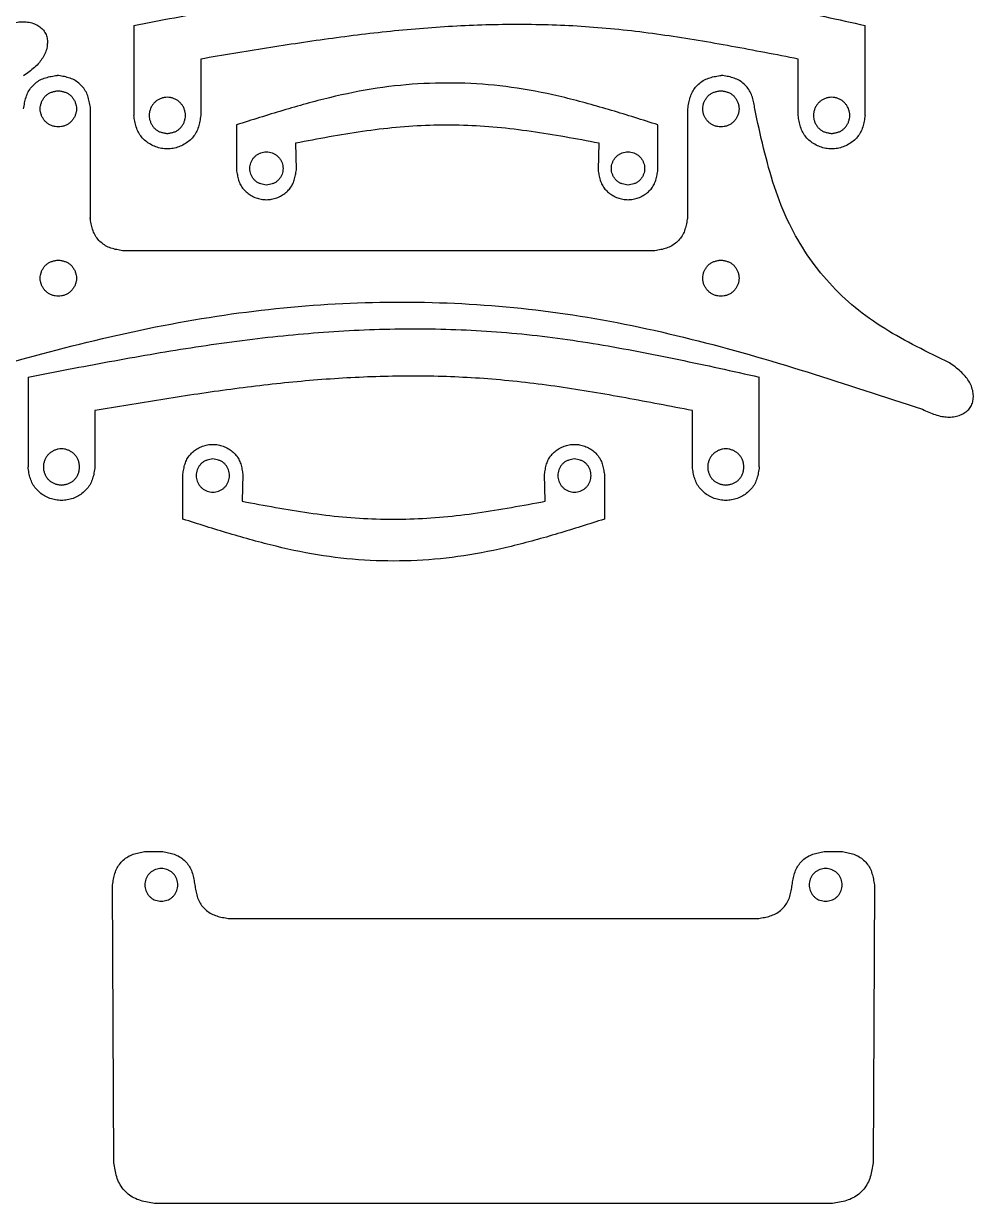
# Model space of a CAD drawing. Extents: x 7 to 258, y 12 to 200.
# Drawn here: x 179.7 to 249.7, y 27.7 to 114.7 of the extents above; entities that cross this region are included whole.
import ezdxf

# ---------------------------------------------------------------- set-up
doc = ezdxf.new("R2010")
doc.units = 0
doc.layers.add('spacers', color=7, linetype='CONTINUOUS')

msp = doc.modelspace()

# ---------------------------------------------------------------- linework, layer by layer
at = {"layer": 'spacers', "color": 7}
for points in [[(187.787418, 114.601473), (187.787418, 107.968404)], [(241.725337, 107.968404), (241.725337, 114.601473), (241.725337, 114.601473)], [(192.725328, 112.128433), (192.725328, 107.968401)], [(236.787436, 107.968401), (236.787436, 112.128433)], [(184.597319, 100.342804), (184.597319, 108.453959)], [(228.650292, 100.342819), (228.650292, 108.453961)], [(195.35536, 107.2693), (195.35536, 103.96176)], [(226.445911, 103.96176), (226.445911, 107.2693)], [(199.775908, 103.96176), (199.728796, 105.949394)], [(222.072482, 105.949394), (222.025351, 103.96176)], [(222.072482, 105.949394), (222.072482, 105.949394)], [(226.116698, 97.972197), (187.06373, 97.972197)], [(179.980567, 88.663264), (179.980567, 82.030195)], [(233.918478, 82.030195), (233.918478, 88.663264), (233.918478, 88.663264)], [(184.918477, 86.190224), (184.918477, 82.030192)], [(228.980577, 82.030192), (228.980577, 86.190224)], [(191.404248, 78.182876), (191.404248, 81.490416)], [(195.824797, 81.490416), (195.777685, 79.502782)], [(218.12136, 79.502782), (218.074246, 81.490416)], [(222.4948, 81.490416), (222.4948, 78.182876)], [(218.12136, 79.502782), (218.12136, 79.502782)], [(188.688483, 53.667541), (189.813506, 53.667541)], [(238.813521, 53.667541), (239.938543, 53.667541)], [(186.313527, 30.698598), (186.219519, 51.198588)], [(242.407508, 51.198588), (242.3135, 30.698598)], [(194.751435, 48.729635), (233.875591, 48.729635)], [(239.313506, 27.698593), (189.313521, 27.698593)]]:
    msp.add_lwpolyline(points, dxfattribs=at)
at = {"layer": 'spacers', "color": 3}
for points in [[(182.217162, 109.789064), (182.217162, 109.789064)], [(231.088212, 109.789064), (231.088212, 109.789064)], [(190.256374, 106.633306), (190.256374, 106.633306)], [(239.256372, 106.633306), (239.256372, 106.633306)], [(197.565634, 102.829857), (197.565634, 102.829857)], [(224.235631, 102.829857), (224.235631, 102.829857)], [(182.217162, 97.295482), (182.217162, 97.295482)], [(231.088212, 97.295482), (231.088212, 97.295482)], [(193.614523, 82.622319), (193.614523, 82.622319)], [(220.28452, 82.622319), (220.28452, 82.622319)], [(182.449524, 80.695097), (182.449524, 80.695097)], [(231.449513, 80.695097), (231.449513, 80.695097)], [(189.813506, 49.985724), (189.813506, 49.985724)], [(238.813521, 49.985724), (238.813521, 49.985724)]]:
    msp.add_lwpolyline(points, dxfattribs=at)
at = {"layer": 'spacers', "color": 7}
for points, knots in [([(187.787418, 114.601473), (189.78511, 114.987735), (193.780039, 115.760173), (199.794406, 116.808108), (205.814186, 117.628487), (211.840019, 118.115312), (217.848256, 118.223042), (223.863731, 117.897594), (229.848173, 117.075632), (235.800218, 115.920513), (239.748889, 115.041466), (241.725337, 114.601473)], [0, 0, 0, 0, 6.10404, 12.206695, 18.31285, 24.323625, 30.332377, 36.327526, 42.376774, 48.438189, 54.512585, 54.512585, 54.512585, 54.512585]), ([(177.656069, 114.309068), (177.811649, 114.380639), (178.121824, 114.523328), (178.597232, 114.711833), (179.064849, 114.839744), (179.520474, 114.892949), (179.954881, 114.87398), (180.359472, 114.777068), (180.716782, 114.611114), (181.014126, 114.392172), (181.247002, 114.107572), (181.379786, 113.764649), (181.423663, 113.39801), (181.391875, 113.005327), (181.27671, 112.605549), (181.079034, 112.218263), (180.808104, 111.848099), (180.466266, 111.504336), (180.067869, 111.183668), (179.790799, 110.984168), (179.651824, 110.884101)], [0, 0, 0, 0, 0.513733, 1.024216, 1.532772, 1.963225, 2.395321, 2.830706, 3.202305, 3.570285, 3.929941, 4.289597, 4.657576, 5.029177, 5.46456, 5.896653, 6.327104, 6.835661, 7.346144, 7.859877, 7.859877, 7.859877, 7.859877]), ([(236.787436, 112.128433), (235.15223, 112.446823), (231.884686, 113.083045), (226.964728, 113.915998), (222.041781, 114.500505), (217.11757, 114.719752), (212.216592, 114.626755), (207.319188, 114.266511), (202.439181, 113.679903), (197.575679, 112.941678), (194.342156, 112.399522), (192.725328, 112.128433)], [0, 0, 0, 0, 4.997679, 9.986591, 14.967111, 19.859595, 24.761201, 29.664604, 34.585103, 39.502871, 44.421043, 44.421043, 44.421043, 44.421043]), ([(179.659466, 108.453959), (179.682046, 108.597817), (179.726933, 108.883797), (179.824089, 109.305592), (179.981831, 109.705346), (180.221276, 110.060383), (180.521995, 110.361105), (180.87703, 110.600554), (181.276783, 110.758298), (181.698579, 110.855455), (181.984561, 110.900341), (182.12842, 110.92292)], [0, 0, 0, 0, 0.436823, 0.868376, 1.296332, 1.717936, 2.143531, 2.565133, 2.99309, 3.424644, 3.861469, 3.861469, 3.861469, 3.861469]), ([(184.597319, 108.453959), (184.57474, 108.597817), (184.529854, 108.883797), (184.432698, 109.305592), (184.274955, 109.705346), (184.03551, 110.060383), (183.734791, 110.361104), (183.379758, 110.600555), (182.980003, 110.758298), (182.558207, 110.855455), (182.272225, 110.900341), (182.128366, 110.92292)], [0, 0, 0, 0, 0.436823, 0.868376, 1.296332, 1.717936, 2.14353, 2.565131, 2.99309, 3.424645, 3.86147, 3.86147, 3.86147, 3.86147]), ([(228.650292, 108.453961), (228.672871, 108.59782), (228.717756, 108.883803), (228.814922, 109.305596), (228.972657, 109.705352), (229.212105, 110.060384), (229.512827, 110.361105), (229.867867, 110.600543), (230.267618, 110.758295), (230.689415, 110.855447), (230.975398, 110.900335), (231.119257, 110.922915)], [0, 0, 0, 0, 0.436825, 0.86838, 1.296335, 1.717935, 2.143529, 2.565138, 2.993087, 3.424645, 3.861471, 3.861471, 3.861471, 3.861471]), ([(233.588193, 108.453961), (233.565616, 108.59782), (233.520734, 108.883802), (233.423581, 109.3056), (233.265825, 109.705348), (233.026382, 110.060383), (232.725668, 110.3611), (232.370641, 110.600552), (231.970887, 110.75829), (231.549093, 110.855448), (231.263114, 110.900335), (231.119257, 110.922915)], [0, 0, 0, 0, 0.436824, 0.868377, 1.296337, 1.717936, 2.143525, 2.565118, 2.993078, 3.42463, 3.86145, 3.86145, 3.86145, 3.86145]), ([(226.445911, 107.2693), (225.306491, 107.63146), (223.030699, 108.354812), (219.583407, 109.319439), (216.116391, 110.030109), (212.631575, 110.374653), (209.169651, 110.373372), (205.685001, 110.026888), (202.218074, 109.316199), (198.770724, 108.352881), (196.494809, 107.630819), (195.35536, 107.269314)], [0, 0, 0, 0, 3.586689, 7.163781, 10.73494, 14.188999, 17.650322, 21.104641, 24.675767, 28.252551, 31.838731, 31.838731, 31.838731, 31.838731]), ([(192.725328, 107.968401), (192.702765, 107.823766), (192.658, 107.5368), (192.561155, 107.114894), (192.403726, 106.717406), (192.162539, 106.367341), (191.859988, 106.06971), (191.505531, 105.824183), (191.111499, 105.640261), (190.68997, 105.525769), (190.256374, 105.486315), (189.822779, 105.525769), (189.401249, 105.640261), (189.007219, 105.824183), (188.652761, 106.069708), (188.35021, 106.36734), (188.109022, 106.717407), (187.951594, 107.114895), (187.854749, 107.5368), (187.809984, 107.823766), (187.787421, 107.968401)], [0, 0, 0, 0, 0.439113, 0.871231, 1.296503, 1.713009, 2.13665, 2.563265, 3.000484, 3.434803, 3.867242, 4.299681, 4.734, 5.171218, 5.597833, 6.021474, 6.437981, 6.863254, 7.295371, 7.734484, 7.734484, 7.734484, 7.734484]), ([(247.949607, 89.712173), (247.137245, 90.106726), (245.517653, 90.893338), (243.156163, 92.194093), (240.96129, 93.725194), (239.039702, 95.568053), (237.409059, 97.650909), (236.028058, 100.031349), (234.986378, 102.690711), (234.211906, 105.550357), (233.796524, 107.484105), (233.588193, 108.453959)], [0, 0, 0, 0, 2.709191, 5.40127, 8.08118, 10.712128, 13.357239, 15.992565, 18.939206, 21.896697, 24.872475, 24.872475, 24.872475, 24.872475]), ([(241.725337, 107.968401), (241.702769, 107.823766), (241.657993, 107.536801), (241.561149, 107.114896), (241.403735, 106.717404), (241.162545, 106.367341), (240.859991, 106.069706), (240.505526, 105.824189), (240.111499, 105.640258), (239.68997, 105.52577), (239.256375, 105.486315), (238.822781, 105.52577), (238.401254, 105.640262), (238.007221, 105.824185), (237.652754, 106.069705), (237.3502, 106.36734), (237.10901, 106.717404), (236.951597, 107.114896), (236.854758, 107.5368), (236.809996, 107.823766), (236.787436, 107.968401)], [0, 0, 0, 0, 0.439116, 0.871233, 1.296501, 1.713008, 2.13665, 2.563275, 3.000484, 3.434807, 3.867246, 4.29968, 4.733997, 5.171217, 5.597841, 6.021484, 6.437991, 6.86326, 7.295375, 7.734487, 7.734487, 7.734487, 7.734487]), ([(199.728796, 105.949394), (200.547974, 106.103139), (202.185567, 106.410486), (204.650459, 106.820412), (207.126023, 107.126882), (209.612586, 107.278786), (212.099735, 107.278862), (214.596203, 107.127481), (217.091674, 106.821928), (219.586156, 106.411317), (221.243463, 106.103382), (222.072482, 105.949346)], [0, 0, 0, 0, 2.500418, 4.998516, 7.495208, 9.980154, 12.467059, 14.952245, 17.478393, 20.005768, 22.53537, 22.53537, 22.53537, 22.53537]), ([(195.35536, 103.96176), (195.375558, 103.832278), (195.415634, 103.575378), (195.502334, 103.197676), (195.643268, 102.841835), (195.859185, 102.528446), (196.130036, 102.261999), (196.447356, 102.042198), (196.800103, 101.877547), (197.177468, 101.775052), (197.565634, 101.739733), (197.9538, 101.77505), (198.331165, 101.877546), (198.683911, 102.042198), (199.001232, 102.261999), (199.272083, 102.528447), (199.488002, 102.841834), (199.628935, 103.197676), (199.715634, 103.575378), (199.755709, 103.832278), (199.775908, 103.96176)], [0, 0, 0, 0, 0.393107, 0.779951, 1.160667, 1.533533, 1.912787, 2.294705, 2.686114, 3.074928, 3.462058, 3.849189, 4.238004, 4.629412, 5.01133, 5.390584, 5.763452, 6.144168, 6.531011, 6.924118, 6.924118, 6.924118, 6.924118]), ([(222.025351, 103.96176), (222.045549, 103.832278), (222.085622, 103.575378), (222.172322, 103.197674), (222.313273, 102.841837), (222.529189, 102.528447), (222.80004, 102.262001), (223.117355, 102.042195), (223.470103, 101.877548), (223.847467, 101.775052), (224.235631, 101.739733), (224.623795, 101.77505), (225.001159, 101.877547), (225.353907, 102.042195), (225.671222, 102.262001), (225.942073, 102.528447), (226.157988, 102.841837), (226.29894, 103.197674), (226.385639, 103.575378), (226.425713, 103.832278), (226.445911, 103.96176)], [0, 0, 0, 0, 0.393107, 0.779951, 1.160671, 1.533539, 1.912793, 2.294704, 2.686116, 3.074929, 3.462057, 3.849185, 4.237999, 4.629411, 5.011323, 5.390576, 5.763444, 6.144164, 6.531008, 6.924115, 6.924115, 6.924115, 6.924115]), ([(187.06373, 97.972197), (186.91815, 97.994031), (186.628629, 98.037454), (186.201106, 98.132616), (185.796732, 98.288015), (185.437307, 98.523426), (185.132539, 98.818877), (184.88982, 99.168737), (184.730454, 99.56374), (184.632261, 99.980285), (184.586673, 100.26303), (184.563729, 100.405331)], [0, 0, 0, 0, 0.44159, 0.87821, 1.311772, 1.733226, 2.158015, 2.57814, 3.000695, 3.427435, 3.859814, 3.859814, 3.859814, 3.859814]), ([(228.616708, 100.405331), (228.593761, 100.26303), (228.548168, 99.980287), (228.449982, 99.563742), (228.290631, 99.168731), (228.047898, 98.818878), (227.743125, 98.523428), (227.3837, 98.288015), (226.979328, 98.132616), (226.551805, 98.037453), (226.262281, 97.994031), (226.116698, 97.972197)], [0, 0, 0, 0, 0.43238, 0.859118, 1.281668, 1.701799, 2.126594, 2.548047, 2.981606, 3.418224, 3.859822, 3.859822, 3.859822, 3.859822]), ([(167.22659, 86.287206), (170.15698, 87.200985), (176.01177, 89.026674), (184.878272, 91.470195), (193.757, 93.284069), (202.641038, 94.206933), (211.431534, 94.2586), (220.222628, 93.406546), (228.902574, 91.578201), (237.470262, 89.091987), (243.122814, 87.223181), (245.953844, 86.287206)], [0, 0, 0, 0, 9.208479, 18.398137, 27.581192, 36.360374, 45.149523, 53.911367, 62.803249, 71.718188, 80.663174, 80.663174, 80.663174, 80.663174]), ([(179.980567, 88.663264), (181.978259, 89.049526), (185.973189, 89.821964), (191.987555, 90.869899), (198.007335, 91.690282), (204.033169, 92.177103), (210.041406, 92.284833), (216.05688, 91.959384), (222.041324, 91.137422), (227.993366, 89.982306), (231.942034, 89.103257), (233.918478, 88.663264)], [0, 0, 0, 0, 6.10404, 12.206696, 18.31285, 24.323626, 30.332378, 36.327526, 42.376774, 48.438194, 54.512577, 54.512577, 54.512577, 54.512577]), ([(245.953844, 86.287206), (246.109423, 86.215635), (246.419597, 86.072944), (246.895009, 85.884442), (247.362625, 85.756531), (247.818247, 85.703325), (248.25265, 85.722295), (248.65724, 85.819206), (249.014551, 85.985161), (249.311894, 86.204103), (249.544771, 86.488702), (249.677558, 86.831625), (249.721439, 87.198263), (249.689661, 87.590948), (249.57449, 87.990724), (249.376817, 88.378013), (249.105884, 88.748173), (248.764052, 89.09194), (248.365654, 89.412606), (248.088583, 89.612107), (247.949607, 89.712173)], [0, 0, 0, 0, 0.51373, 1.024218, 1.532777, 1.963221, 2.395313, 2.8307, 3.202299, 3.570278, 3.929935, 4.289592, 4.657572, 5.029172, 5.464555, 5.896648, 6.3271, 6.835653, 7.346136, 7.859872, 7.859872, 7.859872, 7.859872]), ([(228.980577, 86.190224), (227.345372, 86.508614), (224.077833, 87.144836), (219.157882, 87.977789), (214.234937, 88.562296), (209.310724, 88.781542), (204.409743, 88.688546), (199.512336, 88.328302), (194.632329, 87.741694), (189.768828, 87.003467), (186.535305, 86.461312), (184.918477, 86.190224)], [0, 0, 0, 0, 4.997674, 9.986577, 14.967092, 19.859583, 24.761193, 29.664596, 34.585096, 39.502864, 44.421034, 44.421034, 44.421034, 44.421034]), ([(191.404248, 81.490416), (191.424447, 81.619898), (191.464523, 81.876798), (191.551223, 82.2545), (191.692157, 82.610341), (191.908073, 82.92373), (192.178925, 83.190177), (192.496245, 83.409978), (192.848992, 83.574629), (193.226357, 83.677124), (193.614523, 83.712443), (194.002689, 83.677126), (194.380054, 83.57463), (194.7328, 83.409978), (195.050121, 83.190177), (195.320974, 82.92373), (195.536891, 82.610341), (195.677824, 82.2545), (195.764523, 81.876798), (195.804598, 81.619898), (195.824797, 81.490416)], [0, 0, 0, 0, 0.393107, 0.779951, 1.160667, 1.533533, 1.912787, 2.294705, 2.686114, 3.074928, 3.462058, 3.849189, 4.238004, 4.629412, 5.01133, 5.390585, 5.763452, 6.144168, 6.531011, 6.924118, 6.924118, 6.924118, 6.924118]), ([(218.074246, 81.490416), (218.094444, 81.619898), (218.13452, 81.876798), (218.22122, 82.2545), (218.362154, 82.610341), (218.578071, 82.92373), (218.848922, 83.190177), (219.166242, 83.409978), (219.518989, 83.574629), (219.896354, 83.677124), (220.284519, 83.712443), (220.672684, 83.677126), (221.050048, 83.574629), (221.402796, 83.409981), (221.720111, 83.190175), (221.990962, 82.923729), (222.206877, 82.610339), (222.347829, 82.254503), (222.434528, 81.876798), (222.474602, 81.619898), (222.4948, 81.490416)], [0, 0, 0, 0, 0.393107, 0.779951, 1.160667, 1.533533, 1.912787, 2.294705, 2.686114, 3.074928, 3.462058, 3.849186, 4.237999, 4.629412, 5.011323, 5.390577, 5.763445, 6.144165, 6.531009, 6.924116, 6.924116, 6.924116, 6.924116]), ([(184.918477, 82.030192), (184.895914, 81.885557), (184.851149, 81.598591), (184.754304, 81.176684), (184.596872, 80.779198), (184.355688, 80.429131), (184.053136, 80.1315), (183.698678, 79.885975), (183.304648, 79.702052), (182.883119, 79.58756), (182.449524, 79.548106), (182.015928, 79.58756), (181.594399, 79.702052), (181.200368, 79.885974), (180.84591, 80.131499), (180.543359, 80.429131), (180.302172, 80.779197), (180.144743, 81.176685), (180.047898, 81.598591), (180.003133, 81.885557), (179.98057, 82.030192)], [0, 0, 0, 0, 0.439113, 0.871231, 1.296504, 1.713009, 2.13665, 2.563267, 3.000483, 3.434802, 3.867241, 4.29968, 4.733999, 5.171217, 5.597832, 6.021473, 6.43798, 6.863252, 7.295369, 7.734483, 7.734483, 7.734483, 7.734483]), ([(233.918478, 82.030192), (233.895917, 81.885557), (233.851155, 81.59859), (233.754313, 81.176683), (233.596872, 80.7792), (233.355688, 80.429132), (233.053141, 80.131503), (232.69869, 79.88597), (232.304657, 79.702052), (231.88312, 79.587559), (231.44952, 79.548106), (231.015922, 79.58756), (230.594395, 79.702054), (230.200365, 79.88597), (229.845913, 80.131501), (229.543366, 80.429132), (229.302183, 80.7792), (229.144742, 81.176683), (229.047899, 81.59859), (229.003137, 81.885557), (228.980577, 82.030192)], [0, 0, 0, 0, 0.439113, 0.87123, 1.296505, 1.713011, 2.136649, 2.563257, 3.000478, 3.434802, 3.867255, 4.299689, 4.734006, 5.171226, 5.597833, 6.021471, 6.437978, 6.863253, 7.29537, 7.734483, 7.734483, 7.734483, 7.734483]), ([(195.777685, 79.502782), (196.596862, 79.349037), (198.234456, 79.04169), (200.699347, 78.631764), (203.174912, 78.325294), (205.661476, 78.17339), (208.148624, 78.173314), (210.645092, 78.324695), (213.140562, 78.630248), (215.63504, 79.040859), (217.292344, 79.348794), (218.12136, 79.50283)], [0, 0, 0, 0, 2.500418, 4.998516, 7.495208, 9.980155, 12.46706, 14.952245, 17.478393, 20.005764, 22.535359, 22.535359, 22.535359, 22.535359]), ([(222.4948, 78.182876), (221.355378, 77.820716), (219.079585, 77.097365), (215.632294, 76.132736), (212.165279, 75.422067), (208.680464, 75.077522), (205.218539, 75.078807), (201.733892, 75.425323), (198.266963, 76.136003), (194.819613, 77.099324), (192.543698, 77.821386), (191.404248, 78.182891)], [0, 0, 0, 0, 3.586694, 7.163784, 10.734939, 14.188999, 17.650322, 21.104643, 24.675769, 28.252553, 31.838733, 31.838733, 31.838733, 31.838733]), ([(186.219519, 51.198588), (186.242096, 51.342447), (186.286978, 51.628429), (186.384131, 52.050228), (186.541887, 52.449978), (186.781331, 52.805014), (187.082054, 53.105735), (187.437093, 53.345173), (187.836845, 53.502923), (188.258641, 53.600076), (188.544624, 53.644962), (188.688483, 53.667541)], [0, 0, 0, 0, 0.436825, 0.868379, 1.29634, 1.71794, 2.143534, 2.565143, 2.993091, 3.424649, 3.861475, 3.861475, 3.861475, 3.861475]), ([(189.813506, 53.667541), (189.957365, 53.644962), (190.243348, 53.600076), (190.665144, 53.502923), (191.064896, 53.345173), (191.419935, 53.105735), (191.720658, 52.805014), (191.960102, 52.449978), (192.117857, 52.050228), (192.215013, 51.62843), (192.282464, 51.198586), (192.349953, 50.768749), (192.447106, 50.346953), (192.604834, 49.947193), (192.844291, 49.592162), (193.145016, 49.291448), (193.500049, 49.051996), (193.899805, 48.894259), (194.321599, 48.797101), (194.607578, 48.752214), (194.751435, 48.729635)], [0, 0, 0, 0, 0.436826, 0.868384, 1.296332, 1.717941, 2.143535, 2.565135, 2.993096, 3.42465, 3.861475, 4.298302, 4.729856, 5.157811, 5.579414, 6.005013, 6.426611, 6.854571, 7.286123, 7.722943, 7.722943, 7.722943, 7.722943]), ([(236.344556, 51.198588), (236.367133, 51.342447), (236.412015, 51.628429), (236.509168, 52.050228), (236.666924, 52.449978), (236.906368, 52.805014), (237.207091, 53.105735), (237.562131, 53.345173), (237.961882, 53.502923), (238.383678, 53.600076), (238.669662, 53.644962), (238.813521, 53.667541)], [0, 0, 0, 0, 0.436825, 0.868379, 1.29634, 1.71794, 2.143534, 2.565143, 2.993091, 3.424649, 3.861475, 3.861475, 3.861475, 3.861475]), ([(239.938543, 53.667541), (240.0824, 53.644962), (240.368379, 53.600076), (240.790174, 53.502919), (241.18993, 53.345176), (241.544973, 53.105734), (241.845696, 52.805014), (242.085139, 52.449978), (242.242895, 52.050228), (242.340048, 51.628429), (242.384931, 51.342447), (242.407508, 51.198588)], [0, 0, 0, 0, 0.43682, 0.868372, 1.296332, 1.717941, 2.143535, 2.565134, 2.993095, 3.42465, 3.861474, 3.861474, 3.861474, 3.861474]), ([(233.875591, 48.729635), (234.019448, 48.752214), (234.305427, 48.797101), (234.727221, 48.894259), (235.126977, 49.051996), (235.48201, 49.291448), (235.782736, 49.592162), (236.022193, 49.947193), (236.17992, 50.346953), (236.277075, 50.768749), (236.321971, 51.054729), (236.344556, 51.198588)], [0, 0, 0, 0, 0.43682, 0.868372, 1.296332, 1.71793, 2.143529, 2.565132, 2.993086, 3.424641, 3.861468, 3.861468, 3.861468, 3.861468]), ([(189.313521, 27.698593), (189.138445, 27.725813), (188.790421, 27.779923), (188.277105, 27.897499), (187.790985, 28.088929), (187.359662, 28.379729), (186.994638, 28.744748), (186.703854, 29.176081), (186.512412, 29.662192), (186.394838, 30.175502), (186.340741, 30.523524), (186.313527, 30.698598)], [0, 0, 0, 0, 0.531497, 1.056531, 1.577148, 2.088888, 2.605495, 3.117235, 3.637849, 4.162877, 4.694366, 4.694366, 4.694366, 4.694366]), ([(242.3135, 30.698598), (242.286286, 30.523523), (242.232189, 30.175502), (242.114613, 29.662192), (241.923174, 29.176076), (241.632373, 28.744753), (241.267349, 28.379723), (240.836019, 28.088939), (240.34991, 27.897495), (239.836603, 27.779923), (239.488581, 27.725813), (239.313506, 27.698593)], [0, 0, 0, 0, 0.531488, 1.056517, 1.577131, 2.088878, 2.605486, 3.117237, 3.637836, 4.162863, 4.694359, 4.694359, 4.694359, 4.694359])]:
    msp.add_open_spline(points, degree=3, knots=knots, dxfattribs=at)
at = {"layer": 'spacers', "color": 3}
for points, knots in [([(182.217162, 109.789064), (182.138949, 109.776873), (181.98377, 109.752683), (181.755619, 109.70032), (181.540669, 109.615157), (181.351389, 109.484665), (181.190468, 109.32105), (181.057706, 109.129488), (180.958187, 108.916594), (180.896249, 108.68864), (180.874976, 108.453785), (180.896282, 108.218766), (180.957947, 107.990723), (181.057192, 107.778717), (181.190906, 107.589644), (181.352908, 107.427684), (181.541887, 107.294043), (181.753707, 107.194757), (181.981755, 107.133051), (182.217161, 107.111789), (182.452567, 107.133051), (182.680614, 107.194756), (182.892433, 107.294044), (183.081413, 107.427683), (183.243415, 107.589643), (183.377128, 107.778717), (183.476374, 107.990723), (183.538038, 108.218767), (183.559345, 108.453786), (183.538071, 108.688641), (183.476131, 108.916594), (183.376614, 109.129489), (183.243852, 109.321049), (183.082932, 109.484665), (182.893652, 109.615156), (182.678703, 109.70032), (182.450552, 109.752683), (182.295373, 109.776872), (182.217162, 109.789064)], [0, 0, 0, 0, 0.237449, 0.471117, 0.701096, 0.926359, 1.155465, 1.386083, 1.622291, 1.857039, 2.091237, 2.325976, 2.561249, 2.796472, 3.024517, 3.252521, 3.480459, 3.715455, 3.950619, 4.185714, 4.420807, 4.655971, 4.890967, 5.118904, 5.346908, 5.574953, 5.810176, 6.045451, 6.280191, 6.514387, 6.749134, 6.985342, 7.21596, 7.445066, 7.670329, 7.900307, 8.133975, 8.371422, 8.371422, 8.371422, 8.371422]), ([(231.088212, 109.789064), (231.009997, 109.776873), (230.854813, 109.752684), (230.626658, 109.70032), (230.411706, 109.615158), (230.222428, 109.484663), (230.061506, 109.321052), (229.928752, 109.129486), (229.829234, 108.916594), (229.767289, 108.688641), (229.746011, 108.453786), (229.767322, 108.218766), (229.828993, 107.990724), (229.928238, 107.778719), (230.061943, 107.58964), (230.223947, 107.427685), (230.412925, 107.294042), (230.624746, 107.194757), (230.852798, 107.13305), (231.088206, 107.111789), (231.323611, 107.133051), (231.551653, 107.194758), (231.763472, 107.294042), (231.952449, 107.427685), (232.114454, 107.58964), (232.248155, 107.778722), (232.34742, 107.990719), (232.40908, 108.218768), (232.430382, 108.453786), (232.409113, 108.68864), (232.347179, 108.916598), (232.247641, 109.129483), (232.114892, 109.321053), (231.953968, 109.484663), (231.764691, 109.615158), (231.549742, 109.700319), (231.321595, 109.752683), (231.166421, 109.776873), (231.088212, 109.789064)], [0, 0, 0, 0, 0.237459, 0.471128, 0.701109, 0.926371, 1.155477, 1.386091, 1.622299, 1.857048, 2.091244, 2.325985, 2.561261, 2.796484, 3.024525, 3.25253, 3.480465, 3.715463, 3.95063, 4.185734, 4.420818, 4.655978, 4.890975, 5.11891, 5.346915, 5.574956, 5.810185, 6.045459, 6.280199, 6.514395, 6.749141, 6.985355, 7.215969, 7.445076, 7.670337, 7.900317, 8.13398, 8.371419, 8.371419, 8.371419, 8.371419]), ([(190.256374, 106.633306), (190.178162, 106.645498), (190.022983, 106.669687), (189.794831, 106.722048), (189.579881, 106.807211), (189.390602, 106.937704), (189.229683, 107.10132), (189.096918, 107.292879), (188.997402, 107.505775), (188.935462, 107.733729), (188.914189, 107.968584), (188.935495, 108.203603), (188.997159, 108.431647), (189.096406, 108.643652), (189.230119, 108.832726), (189.392121, 108.994687), (189.5811, 109.128327), (189.79292, 109.227614), (190.020968, 109.28932), (190.256374, 109.310582), (190.49178, 109.28932), (190.719827, 109.227614), (190.931646, 109.128327), (191.120626, 108.994687), (191.282628, 108.832726), (191.41634, 108.643652), (191.515587, 108.431647), (191.577251, 108.203603), (191.598557, 107.968585), (191.577284, 107.73373), (191.515344, 107.505777), (191.415827, 107.292882), (191.283065, 107.101321), (191.122145, 106.937704), (190.932865, 106.807211), (190.717916, 106.722048), (190.489765, 106.669688), (190.334586, 106.645498), (190.256374, 106.633306)], [0, 0, 0, 0, 0.237449, 0.471116, 0.701095, 0.926358, 1.155464, 1.386082, 1.62229, 1.857039, 2.091235, 2.325976, 2.56125, 2.796471, 3.024517, 3.252522, 3.480459, 3.715456, 3.95062, 4.185715, 4.420808, 4.655972, 4.890967, 5.118905, 5.34691, 5.574956, 5.810177, 6.045451, 6.280191, 6.514387, 6.749134, 6.985342, 7.215961, 7.445068, 7.670332, 7.900309, 8.133976, 8.371424, 8.371424, 8.371424, 8.371424]), ([(239.256372, 106.633306), (239.178162, 106.645499), (239.022984, 106.669691), (238.794835, 106.722048), (238.57989, 106.807221), (238.390602, 106.937701), (238.229682, 107.101323), (238.09691, 107.292878), (237.997401, 107.505777), (237.93547, 107.733731), (237.914203, 107.968585), (237.935504, 108.203602), (237.997159, 108.431646), (238.096397, 108.643656), (238.230119, 108.832724), (238.392122, 108.994691), (238.581109, 109.128321), (238.792923, 109.227617), (239.020968, 109.289319), (239.256373, 109.310582), (239.49178, 109.289319), (239.719832, 109.227613), (239.931658, 109.128332), (240.120632, 108.994686), (240.282627, 108.832723), (240.416349, 108.643657), (240.515591, 108.431646), (240.577263, 108.203605), (240.598574, 107.968585), (240.577296, 107.733729), (240.51535, 107.505778), (240.415835, 107.29288), (240.283065, 107.101324), (240.122152, 106.937706), (239.932876, 106.80721), (239.717921, 106.722052), (239.489764, 106.669691), (239.334584, 106.645499), (239.256372, 106.633306)], [0, 0, 0, 0, 0.237445, 0.471114, 0.701082, 0.926354, 1.155462, 1.386084, 1.622289, 1.857034, 2.091229, 2.32597, 2.561241, 2.796459, 3.024509, 3.252516, 3.480462, 3.715448, 3.950613, 4.185704, 4.420796, 4.655968, 4.890973, 5.118903, 5.346903, 5.574951, 5.810174, 6.04545, 6.280191, 6.514387, 6.749135, 6.985343, 7.215965, 7.445068, 7.670323, 7.90031, 8.133986, 8.371432, 8.371432, 8.371432, 8.371432]), ([(197.565634, 102.829857), (197.637398, 102.841093), (197.779785, 102.863387), (197.989125, 102.911557), (198.186416, 102.989801), (198.360217, 103.109655), (198.50804, 103.259966), (198.629989, 103.435873), (198.721466, 103.631268), (198.778463, 103.840419), (198.798073, 104.055926), (198.778433, 104.271585), (198.721689, 104.480818), (198.630462, 104.675394), (198.507637, 104.849005), (198.358814, 104.99779), (198.18529, 105.120549), (197.990886, 105.211812), (197.781649, 105.268595), (197.565634, 105.288194), (197.349618, 105.268595), (197.140381, 105.211812), (196.945977, 105.120549), (196.772453, 104.997789), (196.62363, 104.849005), (196.500802, 104.675395), (196.409578, 104.480818), (196.352835, 104.271586), (196.333195, 104.055928), (196.352804, 103.84042), (196.409801, 103.631268), (196.501278, 103.435873), (196.623227, 103.259966), (196.771051, 103.109655), (196.944852, 102.989801), (197.142143, 102.911557), (197.351482, 102.863387), (197.49387, 102.841093), (197.565634, 102.829857)], [0, 0, 0, 0, 0.217896, 0.432327, 0.643374, 0.850306, 1.060771, 1.272643, 1.489439, 1.704869, 1.919758, 2.13515, 2.351066, 2.566952, 2.776452, 2.985899, 3.1953, 3.410977, 3.626792, 3.842509, 4.058227, 4.274042, 4.489718, 4.699119, 4.908567, 5.118068, 5.333953, 5.549868, 5.765258, 5.980149, 6.19558, 6.412376, 6.624248, 6.834713, 7.041645, 7.252692, 7.467123, 7.685019, 7.685019, 7.685019, 7.685019]), ([(224.235631, 102.829857), (224.307397, 102.841093), (224.449786, 102.863387), (224.659127, 102.911555), (224.856415, 102.989805), (225.03022, 103.109651), (225.178043, 103.259965), (225.299982, 103.435877), (225.391468, 103.631267), (225.448472, 103.840418), (225.468085, 104.055926), (225.448441, 104.271585), (225.391691, 104.480819), (225.300455, 104.67539), (225.17764, 104.849007), (225.028818, 104.997793), (224.85529, 105.120545), (224.660888, 105.211814), (224.45165, 105.268595), (224.235633, 105.288194), (224.019617, 105.268596), (223.810382, 105.21181), (223.615976, 105.120553), (223.442455, 104.997786), (223.293628, 104.849007), (223.170806, 104.675393), (223.079578, 104.48082), (223.022842, 104.271585), (223.003208, 104.055928), (223.022812, 103.840421), (223.0798, 103.631267), (223.171279, 103.435873), (223.293225, 103.259964), (223.441053, 103.109658), (223.614851, 102.989797), (223.812143, 102.91156), (224.021482, 102.863386), (224.163867, 102.841093), (224.235631, 102.829857)], [0, 0, 0, 0, 0.217901, 0.432333, 0.643375, 0.850313, 1.060775, 1.272644, 1.489442, 1.704874, 1.919764, 2.135156, 2.351074, 2.566962, 2.776458, 2.985903, 3.19531, 3.410981, 3.626797, 3.84252, 4.058236, 4.274046, 4.489729, 4.699125, 4.908575, 5.118074, 5.33396, 5.549873, 5.765263, 5.980154, 6.195583, 6.412378, 6.62425, 6.834717, 7.041645, 7.252698, 7.467125, 7.685019, 7.685019, 7.685019, 7.685019]), ([(182.217162, 97.295482), (182.138949, 97.283289), (181.98377, 97.259098), (181.755619, 97.206737), (181.540669, 97.121574), (181.351388, 96.991084), (181.190468, 96.827467), (181.057707, 96.635906), (180.958187, 96.423012), (180.896249, 96.195057), (180.874976, 95.960202), (180.896282, 95.725183), (180.957947, 95.49714), (181.057193, 95.285134), (181.190906, 95.09606), (181.352908, 94.9341), (181.541888, 94.800461), (181.753707, 94.701174), (181.981755, 94.639466), (182.217161, 94.618207), (182.452567, 94.639468), (182.680614, 94.701174), (182.892433, 94.800461), (183.081413, 94.934101), (183.243414, 95.096061), (183.377128, 95.285134), (183.476374, 95.49714), (183.538038, 95.725184), (183.559345, 95.960203), (183.538071, 96.195058), (183.476131, 96.423011), (183.376614, 96.635906), (183.243852, 96.827467), (183.082932, 96.991082), (182.893652, 97.121574), (182.678703, 97.206737), (182.450552, 97.259098), (182.295373, 97.283289), (182.217162, 97.295482)], [0, 0, 0, 0, 0.237449, 0.471117, 0.701095, 0.926358, 1.155465, 1.386083, 1.622291, 1.857039, 2.091237, 2.325976, 2.561249, 2.796472, 3.024518, 3.252522, 3.480459, 3.715455, 3.95062, 4.185715, 4.420808, 4.655972, 4.890967, 5.118905, 5.346909, 5.574954, 5.810177, 6.045451, 6.280192, 6.514387, 6.749135, 6.985342, 7.21596, 7.445066, 7.67033, 7.900307, 8.133975, 8.371423, 8.371423, 8.371423, 8.371423]), ([(231.088212, 97.295482), (231.009997, 97.283289), (230.854814, 97.259099), (230.626658, 97.206737), (230.411706, 97.121576), (230.222427, 96.991082), (230.061506, 96.82747), (229.928752, 96.635904), (229.829234, 96.423011), (229.767289, 96.195058), (229.746011, 95.960202), (229.767322, 95.725182), (229.828993, 95.497141), (229.928238, 95.285136), (230.061943, 95.096058), (230.223947, 94.934102), (230.412925, 94.800459), (230.624746, 94.701174), (230.852798, 94.639465), (231.088206, 94.618207), (231.323611, 94.639468), (231.551653, 94.701176), (231.763472, 94.800459), (231.952449, 94.934103), (232.114454, 95.096058), (232.248155, 95.285139), (232.34742, 95.497137), (232.40908, 95.725185), (232.430382, 95.960203), (232.409113, 96.195058), (232.347179, 96.423016), (232.247641, 96.6359), (232.114892, 96.82747), (231.953968, 96.99108), (231.764691, 97.121576), (231.549742, 97.206736), (231.321595, 97.259098), (231.166421, 97.283289), (231.088212, 97.295482)], [0, 0, 0, 0, 0.237459, 0.471128, 0.701109, 0.92637, 1.155477, 1.386092, 1.6223, 1.857049, 2.091247, 2.325986, 2.561261, 2.796484, 3.024525, 3.25253, 3.480465, 3.715464, 3.95063, 4.185734, 4.420819, 4.655978, 4.890976, 5.118911, 5.346916, 5.574957, 5.810185, 6.045459, 6.280199, 6.514395, 6.749142, 6.985355, 7.215969, 7.445076, 7.670337, 7.900317, 8.133979, 8.371419, 8.371419, 8.371419, 8.371419]), ([(182.449524, 80.695097), (182.371311, 80.707289), (182.216132, 80.731478), (181.987981, 80.783839), (181.77303, 80.869002), (181.58375, 80.999495), (181.422831, 81.16311), (181.290068, 81.354671), (181.19055, 81.567565), (181.128611, 81.79552), (181.107338, 82.030375), (181.128644, 82.265394), (181.190309, 82.493437), (181.289555, 82.705443), (181.423268, 82.894517), (181.58527, 83.056478), (181.774249, 83.190118), (181.986069, 83.289405), (182.214117, 83.351111), (182.449523, 83.372373), (182.68493, 83.351111), (182.912977, 83.289405), (183.124798, 83.190119), (183.313776, 83.056477), (183.475777, 82.894517), (183.609489, 82.705443), (183.708736, 82.493438), (183.7704, 82.265394), (183.791707, 82.030376), (183.770433, 81.795521), (183.708493, 81.567568), (183.608976, 81.354673), (183.476214, 81.163111), (183.315294, 80.999495), (183.126014, 80.869002), (182.911065, 80.783839), (182.682914, 80.731478), (182.527735, 80.707289), (182.449524, 80.695097)], [0, 0, 0, 0, 0.237449, 0.471116, 0.701095, 0.926359, 1.155465, 1.386082, 1.622291, 1.857039, 2.091236, 2.325976, 2.561249, 2.796471, 3.024517, 3.252522, 3.48046, 3.715456, 3.950621, 4.185715, 4.420808, 4.655974, 4.89097, 5.118906, 5.346911, 5.574957, 5.810178, 6.045452, 6.280192, 6.514388, 6.749135, 6.985343, 7.215962, 7.445068, 7.670332, 7.90031, 8.133977, 8.371425, 8.371425, 8.371425, 8.371425]), ([(231.449513, 80.695097), (231.371304, 80.707289), (231.21613, 80.731479), (230.987983, 80.783841), (230.773036, 80.869004), (230.583757, 80.999497), (230.422834, 81.163109), (230.290085, 81.354679), (230.190546, 81.567563), (230.128612, 81.795521), (230.107343, 82.030376), (230.128645, 82.265394), (230.190305, 82.493441), (230.289571, 82.705437), (230.423271, 82.89452), (230.585277, 83.056476), (230.774253, 83.19012), (230.986073, 83.289403), (231.214115, 83.351111), (231.44952, 83.372373), (231.684927, 83.351112), (231.912979, 83.289405), (232.124801, 83.19012), (232.313778, 83.056476), (232.475782, 82.89452), (232.609487, 82.705443), (232.708732, 82.493438), (232.770403, 82.265395), (232.791714, 82.030376), (232.770437, 81.79552), (232.708492, 81.567568), (232.608973, 81.354675), (232.47622, 81.163109), (232.315298, 80.999497), (232.126019, 80.869003), (231.911068, 80.783842), (231.682912, 80.73148), (231.527729, 80.70729), (231.449513, 80.695097)], [0, 0, 0, 0, 0.237439, 0.471101, 0.701082, 0.926342, 1.155449, 1.386064, 1.622278, 1.857024, 2.09122, 2.32596, 2.561234, 2.79646, 3.024502, 3.252508, 3.480443, 3.715441, 3.9506, 4.185685, 4.420789, 4.655955, 4.890954, 5.118889, 5.346894, 5.574935, 5.810157, 6.045433, 6.280174, 6.51437, 6.749119, 6.985327, 7.215942, 7.445049, 7.670309, 7.90029, 8.133959, 8.371418, 8.371418, 8.371418, 8.371418]), ([(193.614523, 82.622319), (193.686287, 82.611083), (193.828674, 82.588789), (194.038014, 82.540619), (194.235304, 82.462375), (194.409106, 82.342522), (194.556929, 82.19221), (194.678878, 82.016303), (194.770355, 81.820908), (194.827352, 81.611757), (194.846962, 81.39625), (194.827322, 81.180592), (194.770577, 80.971359), (194.679352, 80.776783), (194.556526, 80.603171), (194.407703, 80.454387), (194.234179, 80.331626), (194.039774, 80.240365), (193.830538, 80.183583), (193.614522, 80.163985), (193.398507, 80.183583), (193.18927, 80.240364), (192.994866, 80.331627), (192.821342, 80.454387), (192.67252, 80.603172), (192.549693, 80.776783), (192.458468, 80.971358), (192.401724, 81.180591), (192.382084, 81.396249), (192.401693, 81.611756), (192.45869, 81.820908), (192.550167, 82.016303), (192.672116, 82.19221), (192.81994, 82.342522), (192.993741, 82.462375), (193.191031, 82.540619), (193.400371, 82.588789), (193.542758, 82.611083), (193.614523, 82.622319)], [0, 0, 0, 0, 0.217896, 0.432327, 0.643374, 0.850306, 1.060771, 1.272643, 1.489439, 1.704869, 1.919758, 2.13515, 2.351065, 2.566952, 2.776452, 2.985899, 3.1953, 3.410977, 3.626791, 3.842508, 4.058226, 4.27404, 4.489717, 4.699118, 4.908566, 5.118064, 5.333951, 5.549866, 5.765255, 5.980147, 6.195578, 6.412373, 6.624246, 6.83471, 7.041642, 7.252689, 7.467121, 7.685016, 7.685016, 7.685016, 7.685016]), ([(220.28452, 82.622319), (220.356286, 82.611083), (220.498675, 82.588789), (220.708016, 82.540621), (220.905304, 82.462371), (221.079109, 82.342525), (221.226932, 82.192211), (221.34887, 82.016299), (221.440356, 81.820909), (221.497361, 81.611758), (221.516974, 81.39625), (221.49733, 81.180591), (221.440579, 80.971358), (221.349344, 80.776787), (221.226529, 80.603169), (221.077706, 80.454383), (220.904179, 80.331631), (220.709777, 80.240362), (220.500539, 80.183583), (220.284522, 80.163985), (220.068506, 80.183583), (219.85927, 80.240365), (219.664866, 80.331627), (219.491342, 80.454387), (219.34252, 80.603172), (219.219693, 80.776783), (219.128468, 80.971358), (219.071724, 81.180591), (219.052084, 81.396249), (219.071693, 81.611756), (219.12869, 81.820908), (219.220167, 82.016303), (219.342116, 82.19221), (219.48994, 82.342522), (219.663741, 82.462375), (219.861031, 82.540619), (220.07037, 82.588789), (220.212756, 82.611083), (220.28452, 82.622319)], [0, 0, 0, 0, 0.217901, 0.432333, 0.643375, 0.850313, 1.060775, 1.272644, 1.489442, 1.704874, 1.919764, 2.135155, 2.351073, 2.566962, 2.776458, 2.985903, 3.19531, 3.410981, 3.626797, 3.842519, 4.058234, 4.274048, 4.489725, 4.699126, 4.908574, 5.118072, 5.333959, 5.549874, 5.765263, 5.980155, 6.195586, 6.412381, 6.624254, 6.834718, 7.04165, 7.252697, 7.467128, 7.685022, 7.685022, 7.685022, 7.685022]), ([(189.813506, 49.985724), (189.742453, 49.9968), (189.601482, 50.018775), (189.394221, 50.066341), (189.198959, 50.143716), (189.027005, 50.262255), (188.880812, 50.41089), (188.760202, 50.584912), (188.669807, 50.778319), (188.61354, 50.985402), (188.594214, 51.198755), (188.61357, 51.412257), (188.669588, 51.619421), (188.759736, 51.812022), (188.881209, 51.983785), (189.028385, 52.130917), (189.200067, 52.252315), (189.392484, 52.342523), (189.599651, 52.398577), (189.813506, 52.417893), (190.027364, 52.398577), (190.234538, 52.342519), (190.426968, 52.252322), (190.598646, 52.130918), (190.745812, 51.983784), (190.867271, 51.812015), (190.957447, 51.619426), (191.013469, 51.412259), (191.032826, 51.198757), (191.013499, 50.985403), (190.957228, 50.778315), (190.866805, 50.584919), (190.746209, 50.410891), (190.600026, 50.262254), (190.428075, 50.143709), (190.232801, 50.066344), (190.025533, 50.018775), (189.884559, 49.9968), (189.813506, 49.985724)], [0, 0, 0, 0, 0.215712, 0.427984, 0.636894, 0.84154, 1.049675, 1.259179, 1.473758, 1.687014, 1.899768, 2.113018, 2.326751, 2.540435, 2.747603, 2.954738, 3.161812, 3.375281, 3.588913, 3.802486, 4.016061, 4.2297, 4.443187, 4.650255, 4.85738, 5.064544, 5.278236, 5.491971, 5.705218, 5.917975, 6.131233, 6.345821, 6.555321, 6.763447, 6.968086, 7.177014, 7.389293, 7.605007, 7.605007, 7.605007, 7.605007]), ([(238.813521, 49.985724), (238.742468, 49.9968), (238.601493, 50.018775), (238.394225, 50.066344), (238.198951, 50.143709), (238.027, 50.262254), (237.880818, 50.410891), (237.760221, 50.584919), (237.669798, 50.778315), (237.613527, 50.985401), (237.5942, 51.198755), (237.613557, 51.412258), (237.669579, 51.619425), (237.759755, 51.812015), (237.881215, 51.983784), (238.02838, 52.130918), (238.200058, 52.252322), (238.392489, 52.342519), (238.599662, 52.398577), (238.813518, 52.417893), (239.02737, 52.398578), (239.234534, 52.342518), (239.426957, 52.252319), (239.598641, 52.130917), (239.745817, 51.983785), (239.86729, 51.812022), (239.957439, 51.619421), (240.013456, 51.412258), (240.032813, 51.198757), (240.013487, 50.985403), (239.95722, 50.77832), (239.866824, 50.584912), (239.746214, 50.410889), (239.600021, 50.262255), (239.428065, 50.143713), (239.232798, 50.066344), (239.025539, 50.018775), (238.884571, 49.9968), (238.813521, 49.985724)], [0, 0, 0, 0, 0.215713, 0.427992, 0.636921, 0.84156, 1.049686, 1.259186, 1.473774, 1.687031, 1.899785, 2.113035, 2.32677, 2.540462, 2.747626, 2.954752, 3.16182, 3.375307, 3.588946, 3.80252, 4.016087, 4.229713, 4.443194, 4.650268, 4.857403, 5.064571, 5.278254, 5.491987, 5.705235, 5.917991, 6.131247, 6.345827, 6.555331, 6.763466, 6.968111, 7.177033, 7.389299, 7.605005, 7.605005, 7.605005, 7.605005])]:
    msp.add_open_spline(points, degree=3, knots=knots, dxfattribs=at)

doc.saveas('drawing.dxf')
